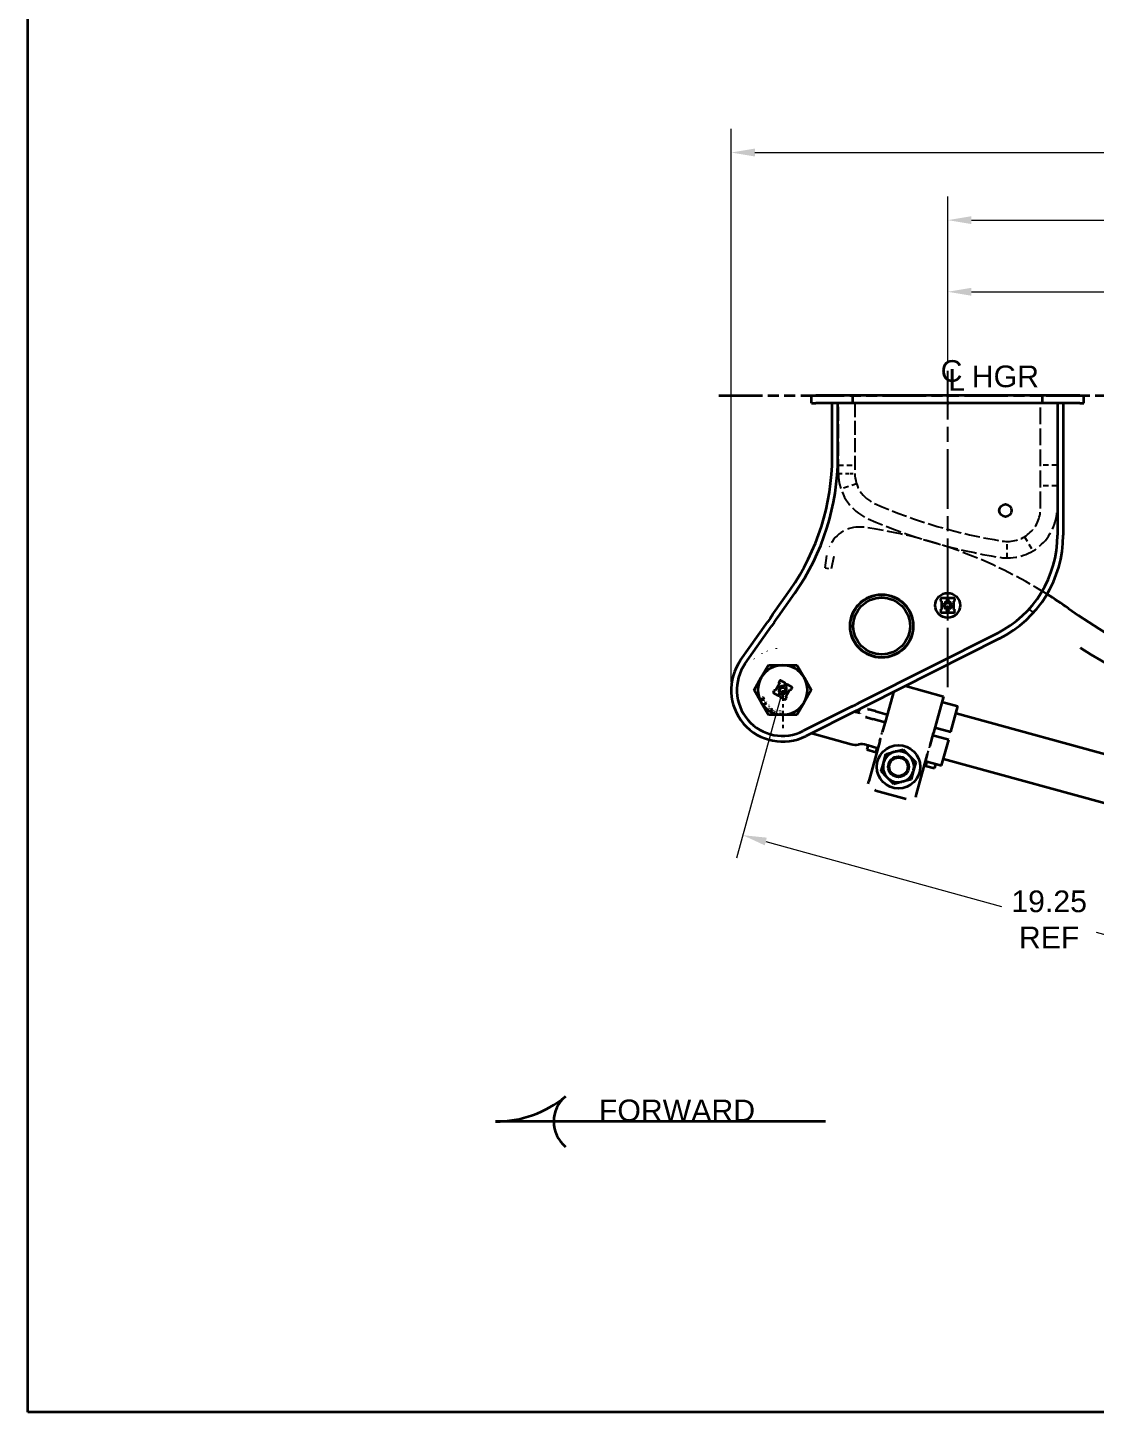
# Model space of a CAD drawing. Header units: inches. Extents: x 0 to 133, y 0 to 86.
# Drawn here: x 3.81 to 36.16, y 2.05 to 43.98 of the extents above; entities that cross this region are included whole.
import ezdxf
from ezdxf.enums import TextEntityAlignment as Align

# ---------------------------------------------------------------- set-up
doc = ezdxf.new("R2010")
doc.units = ezdxf.units.IN
doc.header["$LTSCALE"] = 4
doc.header["$MEASUREMENT"] = 0
for name, pattern in [('CHAIN', [0.7087, 0.4724, -0.0591, 0.1181, -0.0591]), ('DASHED', [0.2067, 0.1654, -0.0413]), ('DOUBLE_DASH_CHAIN', [1.2403, 0.6614, -0.0827, 0.1654, -0.0827, 0.1654, -0.0827])]:
    doc.linetypes.add(name, pattern=pattern)
for name, color, linetype, lineweight in [('Center Mark(Hutchens)', 7, 'Continuous', 25), ('Centerline(Hutchens)', 7, 'Continuous', 25), ('Dimensions(Hutchens)', 7, 'Continuous', 25), ('Hidden Edges(Hutchens)', 7, 'DASHED', 25), ('Phantom Lines(Hutchens)', 7, 'DOUBLE_DASH_CHAIN', 70), ('Sketch Geometry(Hutchens)', 7, 'Continuous', 35), ('Symbols(Hutchens)', 7, 'Continuous', 25), ('Visible Edges(Hutchens)', 7, 'Continuous', 35)]:
    doc.layers.add(name, color=color, linetype=linetype, lineweight=lineweight)
doc.styles.add('Hutchens .164', font='ARIAL.TTF')
doc.styles.add('Hutchens .180', font='ARIAL.TTF')
doc.dimstyles.new('HUTCHENS STD DIM X.XX', dxfattribs={"dimscale": 4, "dimtxt": 0.164, "dimasz": 0.18, "dimexe": 0.18, "dimexo": 0.0625, "dimgap": 0.09, "dimtad": 0, "dimtih": 1, "dimtoh": 1, "dimrnd": 1e-08, "dimzin": 4, "dimdsep": 46, "dimtxsty": 'Hutchens .164', "dimcen": 0.09, "dimclrd": 211, "dimclre": 211, "dimclrt": 7, "dimadec": 0, "dimazin": 1, "dimtfac": 0.762195, "dimtofl": 0, "dimtmove": 0, "dimatfit": 3, "dimfxl": 0, "dimtolj": 1, "dimtzin": 0, "dimlwd": 9, "dimlwe": 9, "dimarcsym": 0})

# ---------------------------------------------------------------- blocks, each defined once
blk = doc.blocks.new('Borders D-SIZE')
at = {"layer": 'Sketch Geometry(Hutchens)'}
for p, q in [((0.954, 0.512), (0.954, 21.48)), ((32.954, 0.512), (0.954, 0.512))]:
    blk.add_line(p, q, dxfattribs=at)
at = {"layer": 'Symbols(Hutchens)', "color": 7}
for tag, height, style, p in [('PART_NO', 0.164, 'Hutchens .164', (33.085, 2.887)), ('REV', 0.18, 'Hutchens .180', (33.085, 1.566)), ('SHTS_(TOTAL)', 0.164, 'Hutchens .164', (33.134, 0.645))]:
    blk.add_attdef(tag, text='', height=height, rotation=270, dxfattribs=dict(at, style=style)).set_placement(p, align=Align.MIDDLE_CENTER)
blk = doc.blocks.new('FORWARD')
blk.add_line((-1.25, 0), (-0.809, 0))
for centre, radius, start, end in [((-1.25, 0.833), 0.833, 270, 309.5226), ((-0.562, 0), 0.247, 129.5226, 180)]:
    blk.add_arc(centre, radius, start, end)
at = {"layer": 'Sketch Geometry(Hutchens)'}
blk.add_line((1.25, 0), (-1.25, 0), dxfattribs=at)
for centre, radius, start, end in [((-1.25, 0.833), 0.833, 270, 309.5226), ((-0.562, 0), 0.247, 129.5226, 180), ((-0.562, 0), 0.247, 180, 230.4774)]:
    blk.add_arc(centre, radius, start, end, dxfattribs=at)
at = {"layer": 'Symbols(Hutchens)', "color": 7, "insert": (0.125, 0), "char_height": 0.164, "width": 1.18387, "attachment_point": 8, "style": 'Hutchens .164'}
blk.add_mtext('FORWARD', dxfattribs=at)
blk = doc.blocks.new('*D30')
at = {"layer": 'Defpoints', "color": 0, "linetype": 'Continuous'}
for p in [(26.692, 23.923), (45.254, 18.824), (44.046, 14.427)]:
    blk.add_point(p, dxfattribs=at)
at = {"layer": 'Dimensions(Hutchens)', "color": 211, "linetype": 'Continuous', "lineweight": 9}
for p, q in [((26.626, 23.682), (25.293, 18.832)), ((26.178, 19.335), (33.327, 17.371)), ((45.188, 18.583), (43.856, 13.732)), ((43.352, 14.617), (36.204, 16.581))]:
    blk.add_line(p, q, dxfattribs=at)
at = {"layer": 'Dimensions(Hutchens)', "color": 211, "linetype": 'Continuous'}
for points in [[(26.21, 19.451), (26.147, 19.219), (25.484, 19.526)], [(43.384, 14.733), (43.32, 14.502), (44.046, 14.427)]]:
    blk.add_solid(points, dxfattribs=at)
at = {"layer": 'Dimensions(Hutchens)', "color": 7, "linetype": 'Continuous', "lineweight": 9, "insert": (34.765, 16.976), "char_height": 0.656, "attachment_point": 5, "style": 'Hutchens .164'}
blk.add_mtext('\\A1;19.25\\PREF', dxfattribs=at)
blk = doc.blocks.new('*D32')
at = {"layer": 'Defpoints', "color": 0, "linetype": 'Continuous'}
for p in [(50.491, 35.984), (31.692, 33.594), (50.491, 26.381)]:
    blk.add_point(p, dxfattribs=at)
at = {"layer": 'Dimensions(Hutchens)', "color": 211, "linetype": 'Continuous', "lineweight": 9}
for p, q in [((31.692, 33.844), (31.692, 36.704)), ((50.491, 26.631), (50.491, 36.704)), ((32.412, 35.984), (39.656, 35.984)), ((49.771, 35.984), (42.526, 35.984))]:
    blk.add_line(p, q, dxfattribs=at)
at = {"layer": 'Dimensions(Hutchens)', "color": 211, "linetype": 'Continuous'}
for points in [[(32.412, 36.104), (32.412, 35.864), (31.692, 35.984)], [(49.771, 36.104), (49.771, 35.864), (50.491, 35.984)]]:
    blk.add_solid(points, dxfattribs=at)
at = {"layer": 'Dimensions(Hutchens)', "color": 7, "linetype": 'Continuous', "lineweight": 9, "insert": (41.091, 35.984), "char_height": 0.656, "attachment_point": 5, "style": 'Hutchens .164'}
blk.add_mtext('\\A1;19.00\\PREF', dxfattribs=at)
blk = doc.blocks.new('*D33')
at = {"layer": 'Defpoints', "color": 0, "linetype": 'Continuous'}
for p in [(68.192, 38.154), (31.692, 33.594), (68.192, 33.694)]:
    blk.add_point(p, dxfattribs=at)
at = {"layer": 'Dimensions(Hutchens)', "color": 211, "linetype": 'Continuous', "lineweight": 9}
for p, q in [((31.692, 33.844), (31.692, 38.874)), ((68.192, 33.944), (68.192, 38.874)), ((32.412, 38.154), (48.476, 38.154)), ((67.472, 38.154), (51.407, 38.154))]:
    blk.add_line(p, q, dxfattribs=at)
at = {"layer": 'Dimensions(Hutchens)', "color": 211, "linetype": 'Continuous'}
for points in [[(32.412, 38.274), (32.412, 38.034), (31.692, 38.154)], [(67.472, 38.274), (67.472, 38.034), (68.192, 38.154)]]:
    blk.add_solid(points, dxfattribs=at)
at = {"layer": 'Dimensions(Hutchens)', "color": 7, "linetype": 'Continuous', "lineweight": 9, "insert": (49.942, 38.154), "char_height": 0.656, "attachment_point": 5, "style": 'Hutchens .164'}
blk.add_mtext('\\A1;36.50', dxfattribs=at)
blk = doc.blocks.new('*D34')
at = {"layer": 'Defpoints', "color": 0, "linetype": 'Continuous'}
for p in [(25.129, 40.202), (74.629, 29.562), (25.129, 23.923)]:
    blk.add_point(p, dxfattribs=at)
at = {"layer": 'Dimensions(Hutchens)', "color": 211, "linetype": 'Continuous', "lineweight": 9}
for p, q in [((25.129, 24.173), (25.129, 40.922)), ((74.629, 29.812), (74.629, 40.922)), ((25.849, 40.202), (44.38, 40.202)), ((73.909, 40.202), (55.379, 40.202))]:
    blk.add_line(p, q, dxfattribs=at)
at = {"layer": 'Dimensions(Hutchens)', "color": 211, "linetype": 'Continuous'}
for points in [[(25.849, 40.322), (25.849, 40.082), (25.129, 40.202)], [(73.909, 40.322), (73.909, 40.082), (74.629, 40.202)]]:
    blk.add_solid(points, dxfattribs=at)
at = {"layer": 'Dimensions(Hutchens)', "color": 7, "linetype": 'Continuous', "lineweight": 9, "insert": (49.879, 40.202), "char_height": 0.656, "attachment_point": 5, "style": 'Hutchens .164'}
blk.add_mtext('\\A1;49.50 REC CLEARANCE', dxfattribs=at)
blk = doc.blocks.new('CL HGR')
at = {"layer": 'Symbols(Hutchens)', "color": 7, "char_height": 0.164, "attachment_point": 5, "style": 'Hutchens .164'}
for s, insert in [('C', (0.029, -0.003)), ('L', (0.068, -0.07)), ('HGR', (0.437, -0.044))]:
    blk.add_mtext(s, dxfattribs=dict(at, insert=insert))

msp = doc.modelspace()

# ---------------------------------------------------------------- linework, layer by layer
at = {"layer": 'Center Mark(Hutchens)', "linetype": 'CHAIN', "ltscale": 0.173611}
msp.add_line((26.6919, 23.923), (26.6919, 22.6722), dxfattribs=at)
at = {"layer": 'Centerline(Hutchens)', "linetype": 'CHAIN', "ltscale": 0.954115}
msp.add_line((31.6919, 24.0045), (31.6919, 33.5935), dxfattribs=at)
at = {"layer": 'Hidden Edges(Hutchens)', "ltscale": 0.642537}
for p, q in [((28.3794, 30.4855), (28.3794, 32.6105)), ((28.8794, 32.6105), (28.8794, 30.4855))]:
    msp.add_line(p, q, dxfattribs=at)
at = {"layer": 'Hidden Edges(Hutchens)', "ltscale": 0.771045}
for p, q in [((34.5044, 29.423), (34.5044, 32.6105)), ((35.0044, 32.6105), (35.0044, 29.423))]:
    msp.add_line(p, q, dxfattribs=at)
at = {"layer": 'Hidden Edges(Hutchens)', "ltscale": 0.237987}
for p, q in [((28.3794, 30.7355), (28.8794, 30.7355)), ((35.0044, 30.7355), (34.5044, 30.7355)), ((28.9324, 30.1645), (28.4588, 30.004)), ((35.0044, 30.1105), (34.5044, 30.1105)), ((34.0151, 28.5632), (34.2705, 28.1334)), ((33.4915, 27.9231), (33.4958, 28.423))]:
    msp.add_line(p, q, dxfattribs=at)
at = {"layer": 'Hidden Edges(Hutchens)', "ltscale": 0.167719}
msp.add_line((28.3794, 30.4855), (28.7319, 30.4855), dxfattribs=at)
at = {"layer": 'Hidden Edges(Hutchens)', "ltscale": 0.070168}
msp.add_line((28.7319, 30.4855), (28.8794, 30.4855), dxfattribs=at)
at = {"layer": 'Hidden Edges(Hutchens)', "ltscale": 0.761943}
msp.add_line((27.977, 27.6213), (28.0298, 28.0016), dxfattribs=at)
at = {"layer": 'Hidden Edges(Hutchens)', "ltscale": 0.758107}
msp.add_line((28.2419, 27.9682), (28.1653, 27.5952), dxfattribs=at)
at = {"layer": 'Hidden Edges(Hutchens)', "ltscale": 0.090384}
msp.add_line((27.977, 27.6213), (28.1653, 27.5952), dxfattribs=at)
at = {"layer": 'Hidden Edges(Hutchens)', "ltscale": 0.007043}
for p, q in [((26.4952, 25.1878), (26.4975, 25.173)), ((25.8387, 24.857), (25.8286, 24.868)), ((26.0746, 25.0272), (26.0673, 25.0403)), ((26.2115, 25.1094), (26.2171, 25.0955))]:
    msp.add_line(p, q, dxfattribs=at)
at = {"layer": 'Hidden Edges(Hutchens)', "ltscale": 0.125298}
for p, q in [((29.6378, 22.3777), (29.7075, 22.6314)), ((31.0842, 21.9803), (31.1539, 22.2341))]:
    msp.add_line(p, q, dxfattribs=at)
at = {"layer": 'Hidden Edges(Hutchens)', "ltscale": 0.005895}
msp.add_line((31.1539, 22.2341), (31.1567, 22.2441), dxfattribs=at)
at = {"layer": 'Hidden Edges(Hutchens)', "ltscale": 1.90448e-05}
for p, q in [((29.5436, 22.0347), (29.5438, 22.0346)), ((29.5796, 22.1648), (29.5794, 22.1648))]:
    msp.add_line(p, q, dxfattribs=at)
at = {"layer": 'Hidden Edges(Hutchens)', "ltscale": 0.203564, "flags": 128}
msp.add_lwpolyline([(28.1078, 28.2705), (28.1027, 28.2588)], dxfattribs=at)
at = {"layer": 'Hidden Edges(Hutchens)', "ltscale": 0.179485, "flags": 128}
msp.add_lwpolyline([(28.2428, 27.972), (28.2444, 27.9783)], dxfattribs=at)
at = {"layer": 'Hidden Edges(Hutchens)', "ltscale": 0.003079, "flags": 128}
msp.add_lwpolyline([(28.2428, 27.972), (28.2428, 27.9718)], dxfattribs=at)
at = {"layer": 'Hidden Edges(Hutchens)', "ltscale": 0.733294, "flags": 128}
msp.add_lwpolyline([(34.2967, 26.2727), (34.1649, 26.3677)], dxfattribs=at)
at = {"layer": 'Hidden Edges(Hutchens)', "ltscale": 0.700508}
for radius in [1.5, 1]:
    msp.add_arc((29.8794, 30.4855), radius, 180, 246.36914, dxfattribs=at)
at = {"layer": 'Hidden Edges(Hutchens)', "ltscale": 0.698453}
msp.add_arc((35.842, 44.1132), 15.875, 246.36914, 260.95878, dxfattribs=at)
at = {"layer": 'Hidden Edges(Hutchens)', "ltscale": 0.784015}
msp.add_arc((33.5044, 29.423), 1.5, 260.95878, 0, dxfattribs=at)
at = {"layer": 'Hidden Edges(Hutchens)', "ltscale": 0.696902}
msp.add_arc((33.5044, 29.423), 1, 260.95878, 0, dxfattribs=at)
at = {"layer": 'Hidden Edges(Hutchens)', "ltscale": 0.720451}
msp.add_arc((35.842, 44.1132), 16.375, 246.36914, 260.95878, dxfattribs=at)
at = {"layer": 'Hidden Edges(Hutchens)', "ltscale": 0.7777}
msp.add_arc((29.0198, 27.8602), 1, 82.09487, 155.77747, dxfattribs=at)
at = {"layer": 'Hidden Edges(Hutchens)', "ltscale": 0.719416}
msp.add_arc((27.2277, 14.954), 14.03, 57.80358, 82.09458, dxfattribs=at)
at = {"layer": 'Phantom Lines(Hutchens)', "lineweight": 35, "ltscale": 0.499798}
msp.add_line((24.7576, 32.8425), (76.8292, 32.8425), dxfattribs=at)
at = {"layer": 'Visible Edges(Hutchens)'}
for p, q in [((27.5669, 32.8425), (27.6919, 32.8425)), ((27.5669, 32.6105), (27.5669, 32.8425)), ((28.8169, 32.8425), (27.6919, 32.8425)), ((29.1919, 32.8425), (28.8169, 32.8425)), ((28.8169, 32.6105), (28.8169, 32.8425)), ((31.6607, 32.8425), (29.1919, 32.8425)), ((31.6919, 32.8113), (31.6607, 32.8425)), ((31.6607, 32.8425), (31.7232, 32.8425)), ((31.7232, 32.8425), (31.6919, 32.8113)), ((34.1919, 32.8425), (31.7232, 32.8425)), ((34.5669, 32.8425), (34.1919, 32.8425)), ((35.6919, 32.8425), (34.5669, 32.8425)), ((34.5669, 32.6105), (34.5669, 32.8425)), ((35.6919, 32.8425), (35.8169, 32.8425)), ((35.8169, 32.6105), (35.8169, 32.8425)), ((27.5669, 32.6105), (27.6919, 32.6105)), ((28.8169, 32.6105), (27.6919, 32.6105)), ((28.1919, 30.9855), (28.1919, 32.6105)), ((28.3649, 30.9855), (28.3649, 32.6105)), ((29.1919, 32.6105), (28.8169, 32.6105)), ((31.6607, 32.6105), (29.1919, 32.6105)), ((31.6607, 32.6105), (31.6919, 32.6418)), ((31.6607, 32.6105), (31.7232, 32.6105)), ((31.6919, 32.6418), (31.7232, 32.6105)), ((34.1919, 32.6105), (31.7232, 32.6105)), ((34.5669, 32.6105), (34.1919, 32.6105)), ((35.6919, 32.6105), (34.5669, 32.6105)), ((35.0189, 32.6105), (35.0189, 28.6105)), ((35.1919, 32.6105), (35.1919, 28.6105)), ((35.6919, 32.6105), (35.8169, 32.6105)), ((26.4285, 26.2636), (26.9164, 26.9567)), ((26.5527, 26.1394), (27.0578, 26.8572)), ((31.4732, 26.673), (31.4732, 26.6418)), ((31.6451, 26.7043), (31.5044, 26.7043)), ((31.5044, 26.6105), (31.5091, 26.6105)), ((31.5091, 26.6105), (31.5091, 26.3605)), ((31.6341, 26.6105), (31.6451, 26.6105)), ((31.6341, 26.604), (31.6341, 26.6105)), ((31.6763, 26.6418), (31.6763, 26.673)), ((31.7076, 26.673), (31.7076, 26.6418)), ((31.8794, 26.7043), (31.7388, 26.7043)), ((31.7388, 26.6105), (31.7497, 26.6105)), ((31.7497, 26.6105), (31.7497, 26.604)), ((31.8747, 26.3605), (31.8747, 26.6105)), ((31.8747, 26.6105), (31.8794, 26.6105)), ((31.9107, 26.6418), (31.9107, 26.673)), ((26.308, 26.0924), (26.2277, 25.9782)), ((26.308, 26.0924), (26.3948, 26.2157)), ((26.3948, 26.2157), (26.4285, 26.2636)), ((26.4322, 25.9682), (26.519, 26.0915)), ((26.519, 26.0915), (26.5527, 26.1394)), ((31.4732, 26.3293), (31.4732, 26.298)), ((31.5091, 26.3605), (31.5044, 26.3605)), ((31.5044, 26.2668), (31.6451, 26.2668)), ((31.6341, 26.3605), (31.6341, 26.367)), ((31.6451, 26.3605), (31.6341, 26.3605)), ((31.6763, 26.298), (31.6763, 26.3293)), ((31.7076, 26.3293), (31.7076, 26.298)), ((31.7497, 26.3605), (31.7388, 26.3605)), ((31.7388, 26.2668), (31.8794, 26.2668)), ((31.7497, 26.367), (31.7497, 26.3605)), ((31.8794, 26.3605), (31.8747, 26.3605)), ((31.9107, 26.298), (31.9107, 26.3293)), ((25.4142, 24.8223), (26.2277, 25.9782)), ((25.5556, 24.7227), (26.3519, 25.8541)), ((26.4322, 25.9682), (26.3519, 25.8541)), ((33.1884, 25.6391), (29.108, 23.584)), ((33.2663, 25.4846), (29.2368, 23.4552)), ((26.0424, 24.298), (26.2589, 24.673)), ((26.2589, 24.673), (26.6919, 24.673)), ((26.6919, 24.673), (27.1249, 24.673)), ((27.1249, 24.673), (27.3415, 24.298)), ((25.8259, 23.923), (26.0424, 24.298)), ((26.0424, 23.548), (25.8259, 23.923)), ((26.4708, 23.9055), (26.4667, 23.9079)), ((26.5965, 24.1233), (26.4708, 23.9055)), ((26.5962, 24.1948), (26.581, 24.1683)), ((26.5924, 24.1257), (26.5965, 24.1233)), ((26.7607, 24.1359), (26.6389, 24.2062)), ((26.6928, 24.04), (26.7048, 24.0608)), ((26.7048, 24.0608), (26.7142, 24.0553)), ((26.7569, 24.0668), (26.7722, 24.0932)), ((26.7992, 24.0776), (26.784, 24.0512)), ((26.7873, 23.7227), (26.9131, 23.9405)), ((26.8048, 24.003), (26.7928, 23.9823)), ((26.7954, 24.0085), (26.8048, 24.003)), ((26.9637, 24.0187), (26.8419, 24.089)), ((26.9131, 23.9405), (26.9172, 23.9382)), ((26.9599, 23.9496), (26.9751, 23.976)), ((27.3415, 24.298), (27.558, 23.923)), ((27.558, 23.923), (27.3415, 23.548)), ((30.4099, 24.046), (31.5646, 23.7288)), ((26.1182, 23.6472), (25.9991, 23.6418)), ((25.9991, 23.6418), (26.0076, 23.6269)), ((26.0076, 23.6269), (26.1219, 23.633)), ((26.2589, 23.173), (26.0424, 23.548)), ((26.0943, 23.493), (26.0849, 23.4851)), ((26.0849, 23.4851), (26.1226, 23.4403)), ((26.0994, 23.7079), (26.0872, 23.7009)), ((26.0872, 23.7009), (26.1182, 23.6472)), ((26.1083, 23.4763), (26.0943, 23.493)), ((26.1375, 23.642), (26.0994, 23.7079)), ((26.1699, 23.528), (26.1083, 23.4763)), ((26.1183, 23.4645), (26.2011, 23.534)), ((26.1219, 23.633), (26.1375, 23.642)), ((26.1643, 23.5518), (26.1559, 23.5447)), ((26.1559, 23.5447), (26.1699, 23.528)), ((26.2011, 23.534), (26.1931, 23.5435)), ((26.424, 23.8964), (26.4087, 23.87)), ((26.4202, 23.8273), (26.542, 23.757)), ((26.579, 23.843), (26.591, 23.8638)), ((26.5885, 23.8375), (26.579, 23.843)), ((26.5847, 23.7684), (26.5999, 23.7949)), ((26.627, 23.7792), (26.6117, 23.7528)), ((26.6232, 23.7101), (26.7449, 23.6398)), ((26.6791, 23.7852), (26.6697, 23.7907)), ((26.6911, 23.806), (26.6791, 23.7852)), ((26.7914, 23.7204), (26.7873, 23.7227)), ((26.7876, 23.6513), (26.8029, 23.6777)), ((27.3415, 23.548), (27.1249, 23.173)), ((28.7847, 23.4212), (28.914, 23.4864)), ((29.0538, 23.5567), (28.914, 23.4864)), ((29.108, 23.584), (29.0538, 23.5567)), ((30.0457, 23.8626), (29.8151, 23.023)), ((31.5646, 23.7288), (31.2615, 22.6256)), ((31.5187, 23.562), (32.0009, 23.4296)), ((26.1319, 23.4482), (26.1183, 23.4645)), ((26.1226, 23.4403), (26.1319, 23.4482)), ((26.2214, 23.3631), (26.2125, 23.3504)), ((26.222, 23.3626), (26.2214, 23.3631)), ((26.6919, 23.173), (26.2589, 23.173)), ((26.3403, 23.3451), (26.333, 23.3325)), ((26.333, 23.3325), (26.3723, 23.3098)), ((26.3796, 23.3224), (26.3403, 23.3451)), ((26.3723, 23.3098), (26.3796, 23.3224)), ((26.584, 23.2045), (26.581, 23.1878)), ((26.581, 23.1878), (26.6539, 23.1749)), ((26.6563, 23.1886), (26.5983, 23.1988)), ((26.6035, 23.3009), (26.6006, 23.284)), ((26.6006, 23.284), (26.6014, 23.2839)), ((26.6539, 23.1749), (26.6563, 23.1886)), ((27.1249, 23.173), (26.6919, 23.173)), ((28.7847, 23.4212), (27.3169, 22.682)), ((28.9135, 23.2924), (27.3948, 22.5275)), ((29.0258, 23.2171), (28.8564, 23.2636)), ((28.9135, 23.2924), (29.0429, 23.3575)), ((29.0015, 23.3367), (28.9727, 23.2317)), ((29.0229, 23.3475), (29.0589, 23.3376)), ((29.1826, 23.4279), (29.0429, 23.3575)), ((29.2368, 23.4552), (29.1826, 23.4279)), ((29.2047, 23.1031), (29.2131, 23.1008)), ((29.2312, 23.0958), (29.2131, 23.1008)), ((29.2312, 23.0958), (29.435, 23.0398)), ((29.2793, 23.3419), (29.2709, 23.3442)), ((29.2793, 23.3419), (29.2974, 23.3369)), ((29.5012, 23.2809), (29.2974, 23.3369)), ((29.5012, 23.2809), (29.8589, 23.1826)), ((31.7875, 22.6528), (32.0009, 23.4296)), ((31.9451, 23.2266), (40.3825, 20.9088)), ((29.7927, 22.9416), (29.435, 23.0398)), ((29.8131, 23.0157), (29.7103, 22.6414)), ((29.8151, 23.023), (29.8131, 23.0157)), ((31.3054, 22.7853), (31.7875, 22.6528)), ((27.5633, 22.6124), (27.7143, 22.5709)), ((27.7143, 22.5709), (28.7687, 22.2812)), ((29.0054, 22.2739), (28.985, 22.2704)), ((29.2216, 22.2631), (29.2783, 22.2476)), ((29.2783, 22.2476), (29.2425, 22.1174)), ((29.2783, 22.2476), (29.5495, 22.1731)), ((29.6378, 22.3777), (29.3052, 21.1669)), ((31.1567, 22.2441), (31.2595, 22.6183)), ((31.7213, 22.4118), (31.2391, 22.5442)), ((31.2615, 22.6256), (31.2595, 22.6183)), ((31.5079, 21.6351), (31.7213, 22.4118)), ((29.2425, 22.1174), (29.5137, 22.0429)), ((29.5495, 22.1731), (29.5137, 22.0429)), ((29.5137, 22.0429), (29.5436, 22.0347)), ((29.5794, 22.1648), (29.5495, 22.1731)), ((29.7549, 21.7429), (29.8209, 21.9832)), ((29.8209, 21.9832), (30.0619, 22.0461)), ((30.0619, 22.0461), (30.1038, 22.0571)), ((30.1038, 22.0571), (30.3448, 22.12)), ((30.3448, 22.12), (30.5199, 21.9428)), ((30.5199, 21.9428), (30.5503, 21.9119)), ((30.5503, 21.9119), (30.7253, 21.7347)), ((30.7516, 20.7696), (31.0842, 21.9803)), ((31.5637, 21.838), (40.0011, 19.5202)), ((29.6774, 21.4609), (29.7434, 21.7012)), ((29.8524, 21.2837), (29.6774, 21.4609)), ((29.7434, 21.7012), (29.7549, 21.7429)), ((30.6479, 21.4527), (30.5819, 21.2125)), ((30.6594, 21.4945), (30.6479, 21.4527)), ((30.7253, 21.7347), (30.6594, 21.4945)), ((30.99, 21.6373), (30.9902, 21.6373)), ((30.9902, 21.6373), (31.0204, 21.629)), ((31.0561, 21.7592), (31.0204, 21.629)), ((31.0204, 21.629), (31.2916, 21.5545)), ((31.0258, 21.7675), (31.026, 21.7674)), ((31.0561, 21.7592), (31.026, 21.7674)), ((31.0561, 21.7592), (31.3273, 21.6847)), ((31.3273, 21.6847), (31.2916, 21.5545)), ((31.3273, 21.6847), (31.5079, 21.6351)), ((29.2824, 21.0838), (29.3052, 21.1669)), ((29.8829, 21.2529), (29.8524, 21.2837)), ((30.0579, 21.0756), (29.8829, 21.2529)), ((30.2989, 21.1386), (30.0579, 21.0756)), ((30.3409, 21.1495), (30.2989, 21.1386)), ((30.5819, 21.2125), (30.3409, 21.1495)), ((29.5036, 20.8821), (30.4356, 20.6261)), ((30.7288, 20.6865), (30.7516, 20.7696))]:
    msp.add_line(p, q, dxfattribs=at)
at = {"layer": 'Visible Edges(Hutchens)', "flags": 128}
for points in [[(35.7283, 25.1909), (35.7163, 25.2)], [(26.1931, 23.5435), (26.192, 23.5428)], [(26.2125, 23.3504), (26.2128, 23.3501)], [(26.2227, 23.3412), (26.2242, 23.3402)], [(26.2324, 23.3514), (26.232, 23.3517)], [(26.2439, 23.3907), (26.2442, 23.3899)], [(26.2508, 23.4233), (26.2501, 23.4222)], [(26.2588, 23.3716), (26.2596, 23.3711)], [(26.2593, 23.3926), (26.2591, 23.3934)], [(26.2646, 23.4145), (26.2656, 23.4158)], [(26.2669, 23.3337), (26.2697, 23.3348)], [(26.2694, 23.3805), (26.269, 23.3808)], [(26.2774, 23.4415), (26.2764, 23.4413)], [(26.2841, 23.3641), (26.2825, 23.3623)], [(26.2908, 23.3736), (26.2901, 23.3736)], [(26.2954, 23.3796), (26.2952, 23.3793)], [(26.2982, 23.4246), (26.2986, 23.4243)], [(26.3058, 23.4353), (26.3051, 23.4358)], [(26.3066, 23.4104), (26.3067, 23.4087)], [(26.3066, 23.3673), (26.3078, 23.3691)], [(26.3214, 23.4112), (26.3213, 23.4121)], [(26.4299, 23.2888), (26.4287, 23.2854)], [(26.4367, 23.2478), (26.4367, 23.2498)], [(26.4446, 23.217), (26.4474, 23.2162)], [(26.4452, 23.2832), (26.4457, 23.2845)], [(26.4492, 23.2295), (26.4482, 23.2299)], [(26.4617, 23.3161), (26.4623, 23.3167)], [(26.4701, 23.2353), (26.4695, 23.2347)], [(26.4828, 23.3219), (26.4837, 23.3215)], [(26.4873, 23.3344), (26.4846, 23.3352)], [(26.4866, 23.2682), (26.4861, 23.2668)], [(26.4951, 23.3042), (26.4951, 23.3033)], [(26.502, 23.2626), (26.5031, 23.2659)], [(26.5983, 23.1988), (26.5994, 23.1995)], [(26.6014, 23.2839), (26.6017, 23.284)], [(26.6141, 23.2884), (26.6146, 23.2885)], [(26.6175, 23.2279), (26.6163, 23.227)], [(26.6315, 23.2892), (26.6321, 23.289)], [(26.6351, 23.3026), (26.634, 23.3028)], [(26.6349, 23.224), (26.6356, 23.2245)], [(26.6451, 23.2818), (26.6454, 23.2814)], [(26.6483, 23.2659), (26.6478, 23.2638)], [(26.6543, 23.2414), (26.6548, 23.242)], [(26.6646, 23.264), (26.6648, 23.2661)], [(29.0258, 23.2171), (29.0319, 23.2101)], [(29.2709, 23.3442), (29.2627, 23.3463)], [(29.6378, 22.3777), (29.6559, 22.4435)], [(31.1567, 22.2441), (31.1545, 22.236)], [(29.5036, 20.8821), (29.4868, 20.8869)], [(30.7288, 20.6865), (30.7255, 20.6766)]]:
    msp.add_lwpolyline(points, dxfattribs=at)
at = {"layer": 'Visible Edges(Hutchens)'}
for centre, radius in [((33.4419, 29.3605), 0.1875), ((31.6919, 26.4855), 0.375), ((29.6919, 25.8605), 0.9575), ((29.6919, 25.8605), 0.95), ((29.6919, 25.8605), 0.861), ((31.6919, 26.4855), 0.0781), ((26.6919, 23.923), 0.0781), ((30.2014, 21.5978), 0.6562), ((30.2014, 21.5978), 0.3126), ((30.2014, 21.5978), 0.3125), ((30.2014, 21.5978), 0.28)]:
    msp.add_circle(centre, radius, dxfattribs=at)
for centre, radius, start, end in [((21.1919, 30.9855), 7, 324.86268, 0), ((21.1919, 30.9855), 7.173, 324.86268, 0), ((31.6919, 28.6105), 3.327, 296.73123, 0), ((31.6919, 28.6105), 3.5, 296.73123, 0), ((31.5044, 26.673), 0.0313, 90, 180), ((31.5044, 26.6418), 0.0313, 180, 270), ((31.6919, 26.4855), 0.117, 126.92427, 233.07573), ((31.6029, 26.604), 0.0313, 306.92427, 0), ((31.6451, 26.673), 0.0313, 0, 90), ((31.6451, 26.6418), 0.0313, 270, 0), ((31.7388, 26.673), 0.0313, 90, 180), ((31.7388, 26.6418), 0.0313, 180, 270), ((31.781, 26.604), 0.0313, 180, 233.07573), ((31.6919, 26.4855), 0.117, 306.92427, 53.07573), ((31.8794, 26.673), 0.0313, 0, 90), ((31.8794, 26.6418), 0.0312, 270, 0), ((27.2277, 14.954), 14.03, 54.63807, 57.80358), ((31.5044, 26.3293), 0.0312, 90, 180), ((31.5044, 26.298), 0.0313, 180, 270), ((31.6029, 26.367), 0.0313, 0, 53.07573), ((31.6451, 26.3293), 0.0313, 0, 90), ((31.6451, 26.298), 0.0313, 270, 0), ((31.7388, 26.3293), 0.0312, 90, 180), ((31.7388, 26.298), 0.0313, 180, 270), ((31.781, 26.367), 0.0313, 126.92427, 180), ((31.8794, 26.3293), 0.0313, 0, 90), ((31.8794, 26.298), 0.0313, 270, 0), ((46.2072, 41.6984), 18.7646, 234.63806, 271.0577), ((46.2072, 41.6984), 19.5526, 237.59289, 271.0577), ((26.6919, 23.923), 1.5625, 144.86268, 296.73123), ((26.6919, 23.923), 1.3895, 144.86268, 296.73123), ((26.6919, 23.923), 0.75, 90, 150), ((26.6919, 23.923), 0.75, 30, 90), ((26.6919, 23.923), 0.75, 150, 210), ((26.4511, 23.8808), 0.0312, 60, 150), ((26.6919, 23.923), 0.117, 89.5768, 210.4232), ((26.6081, 24.1527), 0.0312, 150, 240), ((26.6233, 24.1791), 0.0313, 60, 150), ((26.6919, 23.923), 0.117, 269.5768, 30.4232), ((26.7298, 24.0824), 0.0312, 240, 330), ((26.7451, 24.1088), 0.0312, 330, 60), ((26.811, 24.0355), 0.0312, 150, 240), ((26.8263, 24.0619), 0.0312, 60, 150), ((26.9328, 23.9652), 0.0313, 240, 330), ((26.9481, 23.9916), 0.0313, 330, 60), ((26.6919, 23.923), 0.75, 330, 30), ((26.6919, 23.923), 0.75, 210, 270), ((26.4358, 23.8544), 0.0312, 150, 240), ((26.5576, 23.7841), 0.0312, 240, 330), ((26.5728, 23.8105), 0.0312, 330, 60), ((26.6388, 23.7372), 0.0312, 150, 240), ((26.654, 23.7636), 0.0312, 60, 150), ((26.6919, 23.923), 0.75, 270, 330), ((26.7606, 23.6669), 0.0312, 240, 330), ((26.7758, 23.6933), 0.0312, 330, 60), ((28.9012, 22.7634), 0.5, 254.63934, 279.64706), ((29.0892, 21.781), 0.5, 74.63934, 99.64706), ((30.2014, 21.5978), 0.4695, 107.28384, 161.99484), ((30.2014, 21.5978), 0.4695, 47.28384, 101.99484), ((30.2014, 21.5978), 0.4695, 347.28384, 41.99484), ((30.2014, 21.5978), 0.4695, 167.28384, 221.99484), ((30.2014, 21.5978), 0.4695, 287.28384, 341.99484), ((30.2014, 21.5978), 0.4695, 227.28384, 281.99484)]:
    msp.add_arc(centre, radius, start, end, dxfattribs=at)

# ---------------------------------------------------------------- block references
at = {"xscale": 4, "yscale": 4, "zscale": 4}
for name, p in [('Borders D-SIZE', (0, 0)), ('CL HGR', (31.6919, 33.5935)), ('FORWARD', (22.9893, 10.8526))]:
    msp.add_blockref(name, p, dxfattribs=at)

# ---------------------------------------------------------------- dimensions: what is measured, and where the dimension line sits
at = {"layer": 'Dimensions(Hutchens)', "color": 211, "linetype": 'Continuous', "lineweight": 9}
for base, p1, p2, text, override, picture, middle in [((25.1294, 40.2024), (74.6294, 29.5624), (25.1294, 23.923), '<> REC CLEARANCE', {"dimtih": 0, "dimtoh": 0, "dimdec": 2, "dimtp": 0, "dimtm": 0, "dimtdec": 2, "dimatfit": 2}, '*D34', (49.8794, 40.2024)), ((50.4907, 35.9841), (31.6919, 33.5935), (50.4907, 26.381), '<>\\PREF', {"dimtih": 0, "dimtoh": 0, "dimdec": 2, "dimlfac": 1.010707, "dimtp": 0, "dimtm": 0, "dimtdec": 2, "dimatfit": 2}, '*D32', (41.0913, 35.9841))]:
    dim = msp.add_linear_dim(base=base, p1=p1, p2=p2, text=text, dimstyle='HUTCHENS STD DIM X.XX', override=override, dxfattribs=at)
    dim.commit()
    dim.dimension.update_dxf_attribs({"geometry": picture, "text_midpoint": middle, "dimtype": 160})
dim = msp.add_linear_dim(base=(68.1919, 38.1535), p1=(31.6919, 33.5935), p2=(68.1919, 33.6943), dimstyle='HUTCHENS STD DIM X.XX', override={"dimtih": 0, "dimtoh": 0, "dimdec": 2, "dimtp": 0, "dimtm": 0, "dimtdec": 2, "dimatfit": 2}, dxfattribs=at)
dim.commit()
dim.dimension.update_dxf_attribs({"geometry": '*D33', "text_midpoint": (49.9419, 38.1535), "dimtype": 160})
dim = msp.add_linear_dim(base=(44.0464, 14.4267), p1=(26.6919, 23.923), p2=(45.2543, 18.8238), angle=164.63934, text='<>\\PREF', dimstyle='HUTCHENS STD DIM X.XX', override={"dimdec": 2, "dimtp": 0, "dimtm": 0, "dimtdec": 2, "dimatfit": 2}, dxfattribs=at)
dim.commit()
dim.dimension.update_dxf_attribs({"geometry": '*D30', "text_midpoint": (34.7652, 16.9763), "dimtype": 160})

doc.saveas('drawing.dxf')
